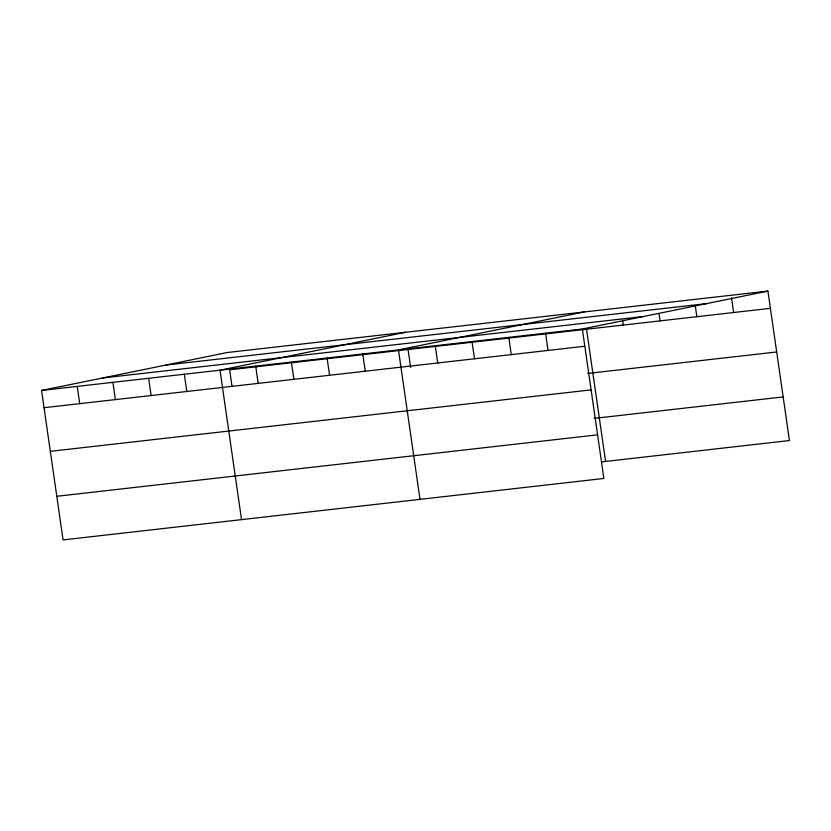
<?xml version="1.0" encoding="UTF-8"?>
<svg xmlns="http://www.w3.org/2000/svg" width="831" height="831" viewBox="0 0 831 831"><rect width="100%" height="100%" fill="white"/><g stroke="black" fill="none" stroke-linecap="round" stroke-linejoin="round"><path stroke-width="1.25" d="M767.917 291.089L582.334 329.003L603.867 478.459L63.083 539.911L41.55 390.456L227.133 352.541L767.917 291.089L789.45 440.544L601.758 461.87M405.59 332.265L220.007 370.179L241.541 519.635M584.048 311.978L398.465 349.903L419.998 499.348M165.888 365.048L706.672 303.606M102.795 377.949L643.578 316.497M41.55 390.456L582.334 329.003M770.399 308.343L229.616 369.795L232.026 386.477M44.033 407.709L584.816 346.257M587.725 373.441L776.684 351.97M50.327 451.337L591.101 389.884M594.196 418.388L783.166 396.917M56.799 496.284L597.582 434.831M731.498 297.737L733.628 312.518M695.256 305.611L696.856 316.704M659.014 313.484L660.084 320.88M622.596 320.132L623.302 325.056M586.53 329.232L605.581 461.434M545.562 333.189L548.045 350.443M508.79 337.365L511.273 354.619M472.008 341.541L474.501 358.795M435.236 345.717L437.729 362.97M408.073 349.519L410.659 367.479M362.773 353.954L365.256 371.208M327.082 358.016L329.564 375.269M291.39 362.067L293.873 379.32M255.699 366.128L258.181 383.371M184.316 374.23L186.798 391.484M148.624 378.292L151.107 395.546M112.933 382.343L115.416 399.597M77.241 386.405L79.724 403.658"/></g></svg>
